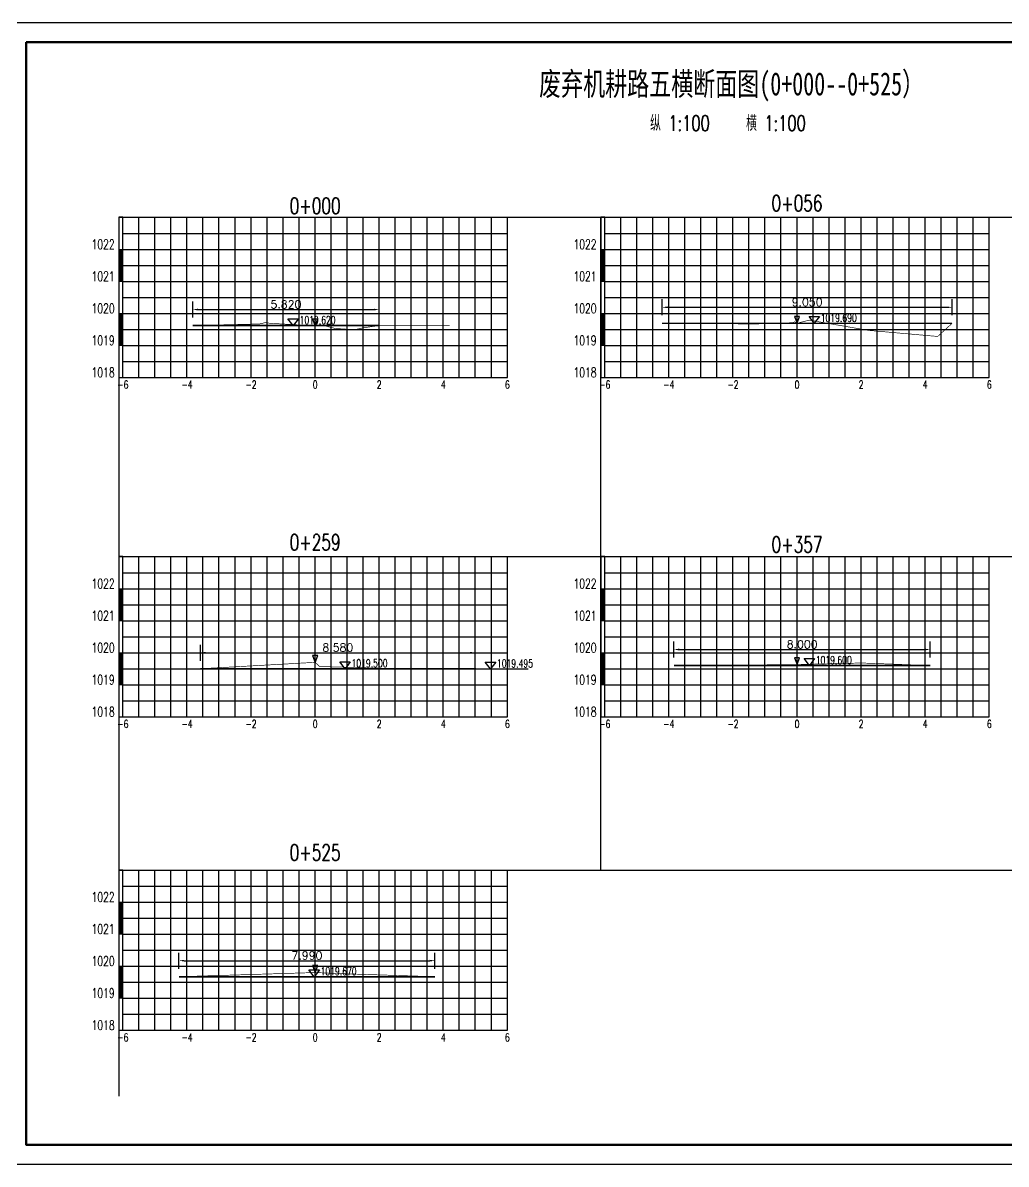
# Model space of a CAD drawing. Extents: x 695776 to 1250176, y 4443437 to 9025597.
# Drawn here: x 1202670 to 1233360, y 4538450 to 4574090 of the extents above; entities that cross this region are included whole.
import ezdxf
from ezdxf.enums import TextEntityAlignment as Align

# ---------------------------------------------------------------- set-up
doc = ezdxf.new("R2010")
doc.units = 0
doc.header["$LTSCALE"] = 0.5
doc.header["$PDSIZE"] = 0.2
doc.linetypes.add('ACAD_ISO07W100', pattern=[3.5, 0.5, -3])
doc.linetypes.add('CENTER2', pattern=[28.575, 19.05, -3.175, 3.175, -3.175])
doc.layers.get('0').update_dxf_attribs({"linetype": 'CONTINUOUS'})
doc.layers.get('Defpoints').update_dxf_attribs({"linetype": 'CONTINUOUS'})
for name, color, linetype in [('KEDU', 7, 'CONTINUOUS'), ('MIGE', 4, 'ACAD_ISO07W100'), ('MIGE1', 11, 'CONTINUOUS'), ('SANJIAO', 212, 'CONTINUOUS'), ('SHEJI', 1, 'CONTINUOUS'), ('YUANSHI', 2, 'CONTINUOUS'), ('YUANSHI1', 73, 'CONTINUOUS'), ('ZHOUXIAN', 20, 'CENTER2'), ('图框', 7, 'CONTINUOUS'), ('辅助线', 3, 'CONTINUOUS')]:
    doc.layers.add(name, color=color, linetype=linetype)
doc.styles.get("Standard").update_dxf_attribs({"font": 'rs.shx', "bigfont": 'hztxt.shx'})
doc.styles.add('仿宋', font='仿宋_GB2312.ttf', dxfattribs={"width": 0.7})
doc.dimstyles.get("Standard").update_dxf_attribs({"dimtxt": 0.18, "dimasz": 0.18, "dimexe": 0.18, "dimexo": 0.0625, "dimgap": 0.09, "dimtad": 0, "dimtih": 1, "dimtoh": 1, "dimdec": 4, "dimzin": 0, "dimdsep": 46, "dimtxsty": 'Standard', "dimcen": 0.09, "dimadec": 0, "dimazin": 0, "dimtfac": 1, "dimtdec": 4, "dimtofl": 0, "dimtmove": 0, "dimatfit": 3, "dimfxl": 0, "dimtolj": 1, "dimtzin": 0, "dimarcsym": 0})

# ---------------------------------------------------------------- blocks, each defined once
blk = doc.blocks.new('zhunghao')
blk.add_lwpolyline([(0, 0), (0.33, 0.86), (-0.33, 0.86), (0, 0)])
blk = doc.blocks.new('ele_sym08')
blk.add_line((0, 0), (5.6, 0))
blk.add_lwpolyline([(0.9, 0), (0.25, 0.86), (1.55, 0.86), (0.9, 0)])
at = {"width": 0.7}
blk.add_attdef('ELEVAT', (1.7, 0.18), '', height=1, dxfattribs=at)
blk = doc.blocks.new('*D751')
at = {"color": 0, "lineweight": -2}
for p, q in [((1207972, 4564886), (1207972, 4565386)), ((1208135, 4565136), (1213630, 4565136)), ((1213792, 4564886), (1213792, 4565386))]:
    blk.add_line(p, q, dxfattribs=at)
at = {"color": 0}
for points in [[(1208135, 4565163), (1208135, 4565109), (1207972, 4565136)], [(1213630, 4565163), (1213630, 4565109), (1213792, 4565136)]]:
    blk.add_solid(points, dxfattribs=at)
at = {"layer": 'Defpoints', "color": 0}
for p in [(1213792, 4565136), (1207972, 4564636), (1213792, 4564636)]:
    blk.add_point(p, dxfattribs=at)
at = {"color": 0, "insert": (1210882, 4565299), "char_height": 250, "attachment_point": 5}
blk.add_mtext('\\A1;5.820', dxfattribs=at)
blk = doc.blocks.new('bc1_100')
blk.add_lwpolyline([(0.064, 1), (-0.063, 1), (-0.063, 0), (0.064, 0)], close=True)
at = {"width": 0.7}
blk.add_attdef('BC', text='', height=0.3, dxfattribs=at).set_placement((-0.193, 0.007), align=Align.RIGHT)
blk = doc.blocks.new('bc0_100')
for p, q in [((-0.063, 1), (-0.063, 0)), ((0.063, 0), (0.063, 1))]:
    blk.add_line(p, q)
at = {"const_width": 0.126}
blk.add_lwpolyline([(0, 1), (0, 0)], dxfattribs=at)
at = {"width": 0.7}
blk.add_attdef('BC', text='', height=0.3, dxfattribs=at).set_placement((-0.193, 0.007), align=Align.RIGHT)
blk = doc.blocks.new('*D752')
at = {"color": 0, "lineweight": -2}
for p, q in [((1222623, 4564956), (1222623, 4565456)), ((1222785, 4565206), (1231510, 4565206)), ((1231673, 4564956), (1231673, 4565456))]:
    blk.add_line(p, q, dxfattribs=at)
at = {"color": 0}
for points in [[(1222785, 4565233), (1222785, 4565179), (1222623, 4565206)], [(1231510, 4565233), (1231510, 4565179), (1231673, 4565206)]]:
    blk.add_solid(points, dxfattribs=at)
at = {"layer": 'Defpoints', "color": 0}
for p in [(1231673, 4565206), (1222623, 4564706), (1231673, 4564706)]:
    blk.add_point(p, dxfattribs=at)
at = {"color": 0, "insert": (1227148, 4565369), "char_height": 250, "attachment_point": 5}
blk.add_mtext('\\A1;9.050', dxfattribs=at)
blk = doc.blocks.new('*D754')
at = {"color": 0, "lineweight": -2}
for p, q in [((1208212, 4554170), (1208212, 4554670)), ((1216792, 4554170), (1216792, 4554670)), ((1208375, 4554420), (1216630, 4554420))]:
    blk.add_line(p, q, dxfattribs=at)
at = {"color": 0}
for points in [[(1208375, 4554447), (1208375, 4554393), (1208212, 4554420)], [(1216630, 4554447), (1216630, 4554393), (1216792, 4554420)]]:
    blk.add_solid(points, dxfattribs=at)
at = {"layer": 'Defpoints', "color": 0}
for p in [(1216792, 4554420), (1208212, 4553920), (1216792, 4553920)]:
    blk.add_point(p, dxfattribs=at)
at = {"color": 0, "insert": (1212502, 4554582), "char_height": 250, "attachment_point": 5}
blk.add_mtext('\\A1;8.580', dxfattribs=at)
blk = doc.blocks.new('*D755')
at = {"color": 0, "lineweight": -2}
for p, q in [((1222993, 4554270), (1222993, 4554770)), ((1223155, 4554520), (1230830, 4554520)), ((1230993, 4554270), (1230993, 4554770))]:
    blk.add_line(p, q, dxfattribs=at)
at = {"color": 0}
for points in [[(1223155, 4554547), (1223155, 4554493), (1222993, 4554520)], [(1230830, 4554547), (1230830, 4554493), (1230993, 4554520)]]:
    blk.add_solid(points, dxfattribs=at)
at = {"layer": 'Defpoints', "color": 0}
for p in [(1230993, 4554520), (1222993, 4554020), (1230993, 4554020)]:
    blk.add_point(p, dxfattribs=at)
at = {"color": 0, "insert": (1226993, 4554682), "char_height": 250, "attachment_point": 5}
blk.add_mtext('\\A1;8.000', dxfattribs=at)
blk = doc.blocks.new('*D750')
at = {"color": 0, "lineweight": -2}
for p, q in [((1207542, 4544554), (1207542, 4545054)), ((1215532, 4544554), (1215532, 4545054)), ((1207705, 4544804), (1215370, 4544804))]:
    blk.add_line(p, q, dxfattribs=at)
at = {"color": 0}
for points in [[(1207705, 4544831), (1207705, 4544777), (1207542, 4544804)], [(1215370, 4544831), (1215370, 4544777), (1215532, 4544804)]]:
    blk.add_solid(points, dxfattribs=at)
at = {"layer": 'Defpoints', "color": 0}
for p in [(1215532, 4544804), (1207542, 4544304), (1215532, 4544304)]:
    blk.add_point(p, dxfattribs=at)
at = {"color": 0, "insert": (1211537, 4544966), "char_height": 250, "attachment_point": 5}
blk.add_mtext('\\A1;7.990', dxfattribs=at)

msp = doc.modelspace()

# ---------------------------------------------------------------- linework, layer by layer
at = {"layer": 'MIGE', "linetype": 'Continuous'}
for p, q in [((1206292.4681, 4563016.1353), (1206292.4681, 4568016.1353)), ((1207292.4681, 4563016.1353), (1207292.4681, 4568016.1353)), ((1208292.4681, 4563016.1353), (1208292.4681, 4568016.1353)), ((1209292.4681, 4563016.1353), (1209292.4681, 4568016.1353)), ((1210292.4681, 4563016.1353), (1210292.4681, 4568016.1353)), ((1211292.4681, 4563016.1353), (1211292.4681, 4568016.1353)), ((1212292.4681, 4563016.1353), (1212292.4681, 4568016.1353)), ((1213292.4681, 4563016.1353), (1213292.4681, 4568016.1353)), ((1214292.4681, 4563016.1353), (1214292.4681, 4568016.1353)), ((1215292.4681, 4563016.1353), (1215292.4681, 4568016.1353)), ((1216292.4681, 4563016.1353), (1216292.4681, 4568016.1353)), ((1217292.4681, 4563016.1353), (1217292.4681, 4568016.1353)), ((1221332.9386, 4563016.1353), (1221332.9386, 4568016.1353)), ((1222332.9386, 4563016.1353), (1222332.9386, 4568016.1353)), ((1223332.9386, 4563016.1353), (1223332.9386, 4568016.1353)), ((1224332.9386, 4563016.1353), (1224332.9386, 4568016.1353)), ((1225332.9386, 4563016.1353), (1225332.9386, 4568016.1353)), ((1226332.9386, 4563016.1353), (1226332.9386, 4568016.1353)), ((1227332.9386, 4563016.1353), (1227332.9386, 4568016.1353)), ((1228332.9386, 4563016.1353), (1228332.9386, 4568016.1353)), ((1229332.9386, 4563016.1353), (1229332.9386, 4568016.1353)), ((1230332.9386, 4563016.1353), (1230332.9386, 4568016.1353)), ((1231332.9386, 4563016.1353), (1231332.9386, 4568016.1353)), ((1232332.9386, 4563016.1353), (1232332.9386, 4568016.1353)), ((1205792.4681, 4567516.1353), (1217792.4681, 4567516.1353)), ((1220832.9386, 4567516.1353), (1232832.9386, 4567516.1353)), ((1205792.4681, 4566516.1353), (1217792.4681, 4566516.1353)), ((1220832.9386, 4566516.1353), (1232832.9386, 4566516.1353)), ((1205792.4681, 4565516.1353), (1217792.4681, 4565516.1353)), ((1220832.9386, 4565516.1353), (1232832.9386, 4565516.1353)), ((1205792.4681, 4564516.1353), (1217792.4681, 4564516.1353)), ((1220832.9386, 4564516.1353), (1232832.9386, 4564516.1353)), ((1205792.4681, 4563516.1353), (1217792.4681, 4563516.1353)), ((1220832.9386, 4563516.1353), (1232832.9386, 4563516.1353)), ((1206292.4681, 4552419.8706), (1206292.4681, 4557419.8706)), ((1207292.4681, 4552419.8706), (1207292.4681, 4557419.8706)), ((1208292.4681, 4552419.8706), (1208292.4681, 4557419.8706)), ((1209292.4681, 4552419.8706), (1209292.4681, 4557419.8706)), ((1210292.4681, 4552419.8706), (1210292.4681, 4557419.8706)), ((1211292.4681, 4552419.8706), (1211292.4681, 4557419.8706)), ((1212292.4681, 4552419.8706), (1212292.4681, 4557419.8706)), ((1213292.4681, 4552419.8706), (1213292.4681, 4557419.8706)), ((1214292.4681, 4552419.8706), (1214292.4681, 4557419.8706)), ((1215292.4681, 4552419.8706), (1215292.4681, 4557419.8706)), ((1216292.4681, 4552419.8706), (1216292.4681, 4557419.8706)), ((1217292.4681, 4552419.8706), (1217292.4681, 4557419.8706)), ((1221332.9386, 4552419.8706), (1221332.9386, 4557419.8706)), ((1222332.9386, 4552419.8706), (1222332.9386, 4557419.8706)), ((1223332.9386, 4552419.8706), (1223332.9386, 4557419.8706)), ((1224332.9386, 4552419.8706), (1224332.9386, 4557419.8706)), ((1225332.9386, 4552419.8706), (1225332.9386, 4557419.8706)), ((1226332.9386, 4552419.8706), (1226332.9386, 4557419.8706)), ((1227332.9386, 4552419.8706), (1227332.9386, 4557419.8706)), ((1228332.9386, 4552419.8706), (1228332.9386, 4557419.8706)), ((1229332.9386, 4552419.8706), (1229332.9386, 4557419.8706)), ((1230332.9386, 4552419.8706), (1230332.9386, 4557419.8706)), ((1231332.9386, 4552419.8706), (1231332.9386, 4557419.8706)), ((1232332.9386, 4552419.8706), (1232332.9386, 4557419.8706)), ((1205792.4681, 4556919.8706), (1217792.4681, 4556919.8706)), ((1220832.9386, 4556919.8706), (1232832.9386, 4556919.8706)), ((1205792.4681, 4555919.8706), (1217792.4681, 4555919.8706)), ((1220832.9386, 4555919.8706), (1232832.9386, 4555919.8706)), ((1205792.4681, 4554919.8706), (1217792.4681, 4554919.8706)), ((1220832.9386, 4554919.8706), (1232832.9386, 4554919.8706)), ((1205792.4681, 4553919.8706), (1217792.4681, 4553919.8706)), ((1220832.9386, 4553919.8706), (1232832.9386, 4553919.8706)), ((1205792.4681, 4552919.8706), (1217792.4681, 4552919.8706)), ((1220832.9386, 4552919.8706), (1232832.9386, 4552919.8706)), ((1206292.4681, 4542633.587), (1206292.4681, 4547633.587)), ((1207292.4681, 4542633.587), (1207292.4681, 4547633.587)), ((1208292.4681, 4542633.587), (1208292.4681, 4547633.587)), ((1209292.4681, 4542633.587), (1209292.4681, 4547633.587)), ((1210292.4681, 4542633.587), (1210292.4681, 4547633.587)), ((1211292.4681, 4542633.587), (1211292.4681, 4547633.587)), ((1212292.4681, 4542633.587), (1212292.4681, 4547633.587)), ((1213292.4681, 4542633.587), (1213292.4681, 4547633.587)), ((1214292.4681, 4542633.587), (1214292.4681, 4547633.587)), ((1215292.4681, 4542633.587), (1215292.4681, 4547633.587)), ((1216292.4681, 4542633.587), (1216292.4681, 4547633.587)), ((1217292.4681, 4542633.587), (1217292.4681, 4547633.587)), ((1205792.4681, 4547133.587), (1217792.4681, 4547133.587)), ((1205792.4681, 4546133.587), (1217792.4681, 4546133.587)), ((1205792.4681, 4545133.587), (1217792.4681, 4545133.587)), ((1205792.4681, 4544133.587), (1217792.4681, 4544133.587)), ((1205792.4681, 4543133.587), (1217792.4681, 4543133.587))]:
    msp.add_line(p, q, dxfattribs=at)
at = {"layer": 'MIGE1'}
for p, q in [((1205792.4681, 4568016.1353), (1217792.4681, 4568016.1353)), ((1205792.4681, 4563016.1353), (1205792.4681, 4568016.1353)), ((1206792.4681, 4563016.1353), (1206792.4681, 4568016.1353)), ((1207792.4681, 4563016.1353), (1207792.4681, 4568016.1353)), ((1208792.4681, 4563016.1353), (1208792.4681, 4568016.1353)), ((1209792.4681, 4563016.1353), (1209792.4681, 4568016.1353)), ((1210792.4681, 4563016.1353), (1210792.4681, 4568016.1353)), ((1211792.4681, 4563016.1353), (1211792.4681, 4568016.1353)), ((1212792.4681, 4563016.1353), (1212792.4681, 4568016.1353)), ((1213792.4681, 4563016.1353), (1213792.4681, 4568016.1353)), ((1214792.4681, 4563016.1353), (1214792.4681, 4568016.1353)), ((1215792.4681, 4563016.1353), (1215792.4681, 4568016.1353)), ((1216792.4681, 4563016.1353), (1216792.4681, 4568016.1353)), ((1217792.4681, 4563016.1353), (1217792.4681, 4568016.1353)), ((1220832.9386, 4568016.1353), (1232832.9386, 4568016.1353)), ((1220832.9386, 4563016.1353), (1220832.9386, 4568016.1353)), ((1221832.9386, 4563016.1353), (1221832.9386, 4568016.1353)), ((1222832.9386, 4563016.1353), (1222832.9386, 4568016.1353)), ((1223832.9386, 4563016.1353), (1223832.9386, 4568016.1353)), ((1224832.9386, 4563016.1353), (1224832.9386, 4568016.1353)), ((1225832.9386, 4563016.1353), (1225832.9386, 4568016.1353)), ((1226832.9386, 4563016.1353), (1226832.9386, 4568016.1353)), ((1227832.9386, 4563016.1353), (1227832.9386, 4568016.1353)), ((1228832.9386, 4563016.1353), (1228832.9386, 4568016.1353)), ((1229832.9386, 4563016.1353), (1229832.9386, 4568016.1353)), ((1230832.9386, 4563016.1353), (1230832.9386, 4568016.1353)), ((1231832.9386, 4563016.1353), (1231832.9386, 4568016.1353)), ((1232832.9386, 4563016.1353), (1232832.9386, 4568016.1353)), ((1205792.4681, 4567016.1353), (1217792.4681, 4567016.1353)), ((1220832.9386, 4567016.1353), (1232832.9386, 4567016.1353)), ((1205792.4681, 4566016.1353), (1217792.4681, 4566016.1353)), ((1220832.9386, 4566016.1353), (1232832.9386, 4566016.1353)), ((1205792.4681, 4565016.1353), (1217792.4681, 4565016.1353)), ((1220832.9386, 4565016.1353), (1232832.9386, 4565016.1353)), ((1205792.4681, 4564016.1353), (1217792.4681, 4564016.1353)), ((1220832.9386, 4564016.1353), (1232832.9386, 4564016.1353)), ((1205792.4681, 4563016.1353), (1217792.4681, 4563016.1353)), ((1220832.9386, 4563016.1353), (1232832.9386, 4563016.1353)), ((1205792.4681, 4557419.8706), (1217792.4681, 4557419.8706)), ((1205792.4681, 4552419.8706), (1205792.4681, 4557419.8706)), ((1206792.4681, 4552419.8706), (1206792.4681, 4557419.8706)), ((1207792.4681, 4552419.8706), (1207792.4681, 4557419.8706)), ((1208792.4681, 4552419.8706), (1208792.4681, 4557419.8706)), ((1209792.4681, 4552419.8706), (1209792.4681, 4557419.8706)), ((1210792.4681, 4552419.8706), (1210792.4681, 4557419.8706)), ((1211792.4681, 4552419.8706), (1211792.4681, 4557419.8706)), ((1212792.4681, 4552419.8706), (1212792.4681, 4557419.8706)), ((1213792.4681, 4552419.8706), (1213792.4681, 4557419.8706)), ((1214792.4681, 4552419.8706), (1214792.4681, 4557419.8706)), ((1215792.4681, 4552419.8706), (1215792.4681, 4557419.8706)), ((1216792.4681, 4552419.8706), (1216792.4681, 4557419.8706)), ((1217792.4681, 4552419.8706), (1217792.4681, 4557419.8706)), ((1220832.9386, 4557419.8706), (1232832.9386, 4557419.8706)), ((1220832.9386, 4552419.8706), (1220832.9386, 4557419.8706)), ((1221832.9386, 4552419.8706), (1221832.9386, 4557419.8706)), ((1222832.9386, 4552419.8706), (1222832.9386, 4557419.8706)), ((1223832.9386, 4552419.8706), (1223832.9386, 4557419.8706)), ((1224832.9386, 4552419.8706), (1224832.9386, 4557419.8706)), ((1225832.9386, 4552419.8706), (1225832.9386, 4557419.8706)), ((1226832.9386, 4552419.8706), (1226832.9386, 4557419.8706)), ((1227832.9386, 4552419.8706), (1227832.9386, 4557419.8706)), ((1228832.9386, 4552419.8706), (1228832.9386, 4557419.8706)), ((1229832.9386, 4552419.8706), (1229832.9386, 4557419.8706)), ((1230832.9386, 4552419.8706), (1230832.9386, 4557419.8706)), ((1231832.9386, 4552419.8706), (1231832.9386, 4557419.8706)), ((1232832.9386, 4552419.8706), (1232832.9386, 4557419.8706)), ((1205792.4681, 4556419.8706), (1217792.4681, 4556419.8706)), ((1220832.9386, 4556419.8706), (1232832.9386, 4556419.8706)), ((1205792.4681, 4555419.8706), (1217792.4681, 4555419.8706)), ((1220832.9386, 4555419.8706), (1232832.9386, 4555419.8706)), ((1205792.4681, 4554419.8706), (1217792.4681, 4554419.8706)), ((1220832.9386, 4554419.8706), (1232832.9386, 4554419.8706)), ((1205792.4681, 4553419.8706), (1217792.4681, 4553419.8706)), ((1220832.9386, 4553419.8706), (1232832.9386, 4553419.8706)), ((1205792.4681, 4552419.8706), (1217792.4681, 4552419.8706)), ((1220832.9386, 4552419.8706), (1232832.9386, 4552419.8706)), ((1205792.4681, 4547633.587), (1217792.4681, 4547633.587)), ((1205792.4681, 4542633.587), (1205792.4681, 4547633.587)), ((1206792.4681, 4542633.587), (1206792.4681, 4547633.587)), ((1207792.4681, 4542633.587), (1207792.4681, 4547633.587)), ((1208792.4681, 4542633.587), (1208792.4681, 4547633.587)), ((1209792.4681, 4542633.587), (1209792.4681, 4547633.587)), ((1210792.4681, 4542633.587), (1210792.4681, 4547633.587)), ((1211792.4681, 4542633.587), (1211792.4681, 4547633.587)), ((1212792.4681, 4542633.587), (1212792.4681, 4547633.587)), ((1213792.4681, 4542633.587), (1213792.4681, 4547633.587)), ((1214792.4681, 4542633.587), (1214792.4681, 4547633.587)), ((1215792.4681, 4542633.587), (1215792.4681, 4547633.587)), ((1216792.4681, 4542633.587), (1216792.4681, 4547633.587)), ((1217792.4681, 4542633.587), (1217792.4681, 4547633.587)), ((1205792.4681, 4546633.587), (1217792.4681, 4546633.587)), ((1205792.4681, 4545633.587), (1217792.4681, 4545633.587)), ((1205792.4681, 4544633.587), (1217792.4681, 4544633.587)), ((1205792.4681, 4543633.587), (1217792.4681, 4543633.587)), ((1205792.4681, 4542633.587), (1217792.4681, 4542633.587))]:
    msp.add_line(p, q, dxfattribs=at)
at = {"layer": 'SHEJI', "const_width": 50}
for points in [[(1207972.4681, 4564636.1353), (1211618.7181, 4564636.1353), (1211792.4681, 4564636.1353), (1211832.4681, 4564636.1353), (1212067.4681, 4564636.1353), (1213792.4681, 4564636.1353)], [(1222622.9386, 4564706.1353), (1226122.9386, 4564706.1353), (1226832.9386, 4564706.1353), (1227791.0636, 4564706.1353), (1231672.9386, 4564706.1353)], [(1208212.4681, 4553919.8706), (1211792.4681, 4553919.8706), (1214413.5792, 4553919.8706), (1216792.4681, 4553919.8706), (1216792.4681, 4553915.1917)], [(1222992.9386, 4554019.8706), (1226832.9386, 4554019.8706), (1230992.9386, 4554019.8706)], [(1207542.4681, 4544303.587), (1211792.4681, 4544303.587), (1215532.4681, 4544303.587)]]:
    msp.add_lwpolyline(points, dxfattribs=at)
at = {"layer": 'YUANSHI', "const_width": 20}
for points in [[(1226832.9386, 4564706.1353), (1227212.9386, 4564806.1353), (1227791.0636, 4564706.1353)], [(1207972.4681, 4564636.1353), (1210052.4681, 4564686.1353), (1210232.4681, 4564726.1353), (1210402.4681, 4564706.1353), (1211618.7181, 4564636.1353)], [(1211832.4681, 4564636.1353), (1211952.4681, 4564666.1353), (1212067.4681, 4564636.1353)], [(1213792.4681, 4564636.1353), (1215992.4681, 4564636.1353)], [(1226122.9386, 4564706.1353), (1226712.9386, 4564726.1353), (1226762.9386, 4564756.1353), (1226832.9386, 4564706.1353)], [(1208212.4681, 4553919.8706), (1211792.4681, 4554119.8706), (1211932.4681, 4553989.8706), (1214413.5792, 4553919.8706)], [(1222992.9386, 4554019.8706), (1226832.9386, 4554049.8706), (1228842.9386, 4554099.8706), (1230992.9386, 4554019.8706)], [(1216792.4681, 4553915.1917), (1217302.4681, 4553919.8706)], [(1207542.4681, 4544303.587), (1211792.4681, 4544433.587), (1212452.4681, 4544403.587), (1215532.4681, 4544303.587)]]:
    msp.add_lwpolyline(points, dxfattribs=at)
at = {"layer": 'YUANSHI1', "const_width": 20}
for points in [[(1211618.7181, 4564636.1353), (1211792.4681, 4564626.1353), (1211832.4681, 4564636.1353)], [(1212067.4681, 4564636.1353), (1212412.4681, 4564546.1353), (1213022.4681, 4564506.1353), (1213292.4681, 4564566.1353), (1213792.4681, 4564636.1353)], [(1222622.9386, 4564706.1353), (1225532.9386, 4564686.1353), (1226122.9386, 4564706.1353)], [(1227791.0636, 4564706.1353), (1229062.9386, 4564486.1353), (1231222.9386, 4564296.1353), (1231672.9386, 4564706.1353)], [(1214413.5792, 4553919.8706), (1215122.4681, 4553899.8706), (1216792.4681, 4553915.1917)]]:
    msp.add_lwpolyline(points, dxfattribs=at)
at = {"layer": 'ZHOUXIAN'}
for p, q in [((1211792.4681, 4564006.1353), (1211792.4681, 4565226.1353)), ((1226832.9386, 4563796.1353), (1226832.9386, 4565306.1353)), ((1211792.4681, 4553399.8706), (1211792.4681, 4554619.8706)), ((1226832.9386, 4553519.8706), (1226832.9386, 4554599.8706)), ((1211792.4681, 4543803.587), (1211792.4681, 4544933.587))]:
    msp.add_line(p, q, dxfattribs=at)
at = {"layer": '图框', "linetype": 'Continuous', "lineweight": -2, "flags": 128}
msp.add_lwpolyline([(1199776.0353, 4574089.5944), (1199776.0353, 4538449.5944), (1250176.0353, 4538449.5944), (1250176.0353, 4574089.5944), (1199776.0353, 4574089.5944)], dxfattribs=at)
at = {"layer": '图框', "linetype": 'Continuous', "lineweight": 60, "flags": 128}
msp.add_lwpolyline([(1202776.0353, 4573489.5944), (1249576.0353, 4573489.5944), (1249576.0353, 4539049.5944), (1202776.0353, 4539049.5944), (1202776.0353, 4573489.5944)], dxfattribs=at)
at = {"layer": '辅助线'}
for points in [[(1205666.2726, 4568016.1353), (1248531.7857, 4568016.1353)], [(1205666.2726, 4568016.1353), (1205666.2726, 4540573.0625)], [(1220706.743, 4547633.587), (1220706.743, 4568016.1353)], [(1205666.2726, 4557419.8706), (1248121.6142, 4557419.8706)], [(1205666.2726, 4547633.587), (1247671.5941, 4547633.587)]]:
    msp.add_lwpolyline(points, dxfattribs=at)

# ---------------------------------------------------------------- block references
at = {"xscale": 250, "yscale": 250, "zscale": 250}
for p, values in [((1210882.4681, 4564636.1353), {'ELEVAT': '1019.620'}), ((1227147.9386, 4564706.1353), {'ELEVAT': '1019.690'}), ((1212502.4681, 4553919.8706), {'ELEVAT': '1019.500'}), ((1217042.4681, 4553915.1917), {'ELEVAT': '1019.495'}), ((1226992.9386, 4554019.8706), {'ELEVAT': '1019.600'}), ((1211537.4681, 4544303.587), {'ELEVAT': '1019.670'})]:
    msp.add_blockref('ele_sym08', p, dxfattribs=at).add_auto_attribs(values)
at = {"layer": 'KEDU', "xscale": 1000, "yscale": 1000, "zscale": 1000}
for name, p, values in [('bc1_100', (1205729.2201, 4567016.1353), {'BC': '1022'}), ('bc1_100', (1220769.6906, 4567016.1353), {'BC': '1022'}), ('bc0_100', (1205729.2201, 4566016.1353), {'BC': '1021'}), ('bc0_100', (1220769.6906, 4566016.1353), {'BC': '1021'}), ('bc1_100', (1205729.2201, 4565016.1353), {'BC': '1020'}), ('bc1_100', (1220769.6906, 4565016.1353), {'BC': '1020'}), ('bc0_100', (1205729.2201, 4564016.1353), {'BC': '1019'}), ('bc0_100', (1220769.6906, 4564016.1353), {'BC': '1019'}), ('bc1_100', (1205729.2201, 4563016.1353), {'BC': '1018'}), ('bc1_100', (1220769.6906, 4563016.1353), {'BC': '1018'}), ('bc1_100', (1205729.2201, 4556419.8706), {'BC': '1022'}), ('bc1_100', (1220769.6906, 4556419.8706), {'BC': '1022'}), ('bc0_100', (1205729.2201, 4555419.8706), {'BC': '1021'}), ('bc0_100', (1220769.6906, 4555419.8706), {'BC': '1021'}), ('bc1_100', (1205729.2201, 4554419.8706), {'BC': '1020'}), ('bc1_100', (1220769.6906, 4554419.8706), {'BC': '1020'}), ('bc0_100', (1205729.2201, 4553419.8706), {'BC': '1019'}), ('bc0_100', (1220769.6906, 4553419.8706), {'BC': '1019'}), ('bc1_100', (1205729.2201, 4552419.8706), {'BC': '1018'}), ('bc1_100', (1220769.6906, 4552419.8706), {'BC': '1018'}), ('bc1_100', (1205729.2201, 4546633.587), {'BC': '1022'}), ('bc0_100', (1205729.2201, 4545633.587), {'BC': '1021'}), ('bc1_100', (1205729.2201, 4544633.587), {'BC': '1020'}), ('bc0_100', (1205729.2201, 4543633.587), {'BC': '1019'}), ('bc1_100', (1205729.2201, 4542633.587), {'BC': '1018'})]:
    msp.add_blockref(name, p, dxfattribs=at).add_auto_attribs(values)
at = {"layer": 'SANJIAO', "xscale": 250, "yscale": 250, "zscale": 250}
for p in [(1211792.4681, 4564626.1353), (1226832.9386, 4564706.1353), (1211792.4681, 4554119.8706), (1226832.9386, 4554049.8706), (1211792.4681, 4544433.587)]:
    msp.add_blockref('zhunghao', p, dxfattribs=at)

# ---------------------------------------------------------------- texts
at = {"width": 0.7}
for s, p in [('0+056', (1226832.9386, 4568206.1353)), ('0+000', (1211792.4681, 4568126.1353)), ('0+259', (1211792.4681, 4557619.8706)), ('0+357', (1226832.9386, 4557549.8706)), ('0+525', (1211792.4681, 4547933.587))]:
    msp.add_text(s, height=500, dxfattribs=at).set_placement(p, align=Align.CENTER)
at = {"layer": 'KEDU', "width": 0.7}
for s, p in [('-6', (1205792.4681, 4562666.1353)), ('-4', (1207792.4681, 4562666.1353)), ('-2', (1209792.4681, 4562666.1353)), ('0', (1211792.4681, 4562666.1353)), ('0', (1211792.4681, 4562666.1353)), ('2', (1213792.4681, 4562666.1353)), ('4', (1215792.4681, 4562666.1353)), ('6', (1217792.4681, 4562666.1353)), ('-6', (1220832.9386, 4562666.1353)), ('-4', (1222832.9386, 4562666.1353)), ('-2', (1224832.9386, 4562666.1353)), ('0', (1226832.9386, 4562666.1353)), ('0', (1226832.9386, 4562666.1353)), ('2', (1228832.9386, 4562666.1353)), ('4', (1230832.9386, 4562666.1353)), ('6', (1232832.9386, 4562666.1353)), ('-6', (1205792.4681, 4552069.8706)), ('-4', (1207792.4681, 4552069.8706)), ('-2', (1209792.4681, 4552069.8706)), ('0', (1211792.4681, 4552069.8706)), ('0', (1211792.4681, 4552069.8706)), ('2', (1213792.4681, 4552069.8706)), ('4', (1215792.4681, 4552069.8706)), ('6', (1217792.4681, 4552069.8706)), ('-6', (1220832.9386, 4552069.8706)), ('-4', (1222832.9386, 4552069.8706)), ('-2', (1224832.9386, 4552069.8706)), ('0', (1226832.9386, 4552069.8706)), ('0', (1226832.9386, 4552069.8706)), ('2', (1228832.9386, 4552069.8706)), ('4', (1230832.9386, 4552069.8706)), ('6', (1232832.9386, 4552069.8706)), ('-6', (1205792.4681, 4542283.587)), ('-4', (1207792.4681, 4542283.587)), ('-2', (1209792.4681, 4542283.587)), ('0', (1211792.4681, 4542283.587)), ('0', (1211792.4681, 4542283.587)), ('2', (1213792.4681, 4542283.587)), ('4', (1215792.4681, 4542283.587)), ('6', (1217792.4681, 4542283.587))]:
    msp.add_text(s, height=250, dxfattribs=at).set_placement(p, align=Align.CENTER)
at = {"layer": '图框', "style": '仿宋', "width": 0.7}
msp.add_text('废弃机耕路五横断面图(0+000--0+525）', height=720, dxfattribs=at).set_placement((1224791.0079, 4571823.8202), align=Align.CENTER)
at = {"layer": '图框', "width": 0.7}
for p in [(1224677.6993, 4570714.6542), (1224677.7019, 4570714.6547)]:
    msp.add_text('纵 1:100    横 1:100', height=480, dxfattribs=at).set_placement(p, align=Align.CENTER)

# ---------------------------------------------------------------- dimensions: what is measured, and where the dimension line sits
for base, p1, p2, picture, middle in [((1231672.9386, 4565206.1353), (1222622.9386, 4564706.1353), (1231672.9386, 4564706.1353), '*D752', (1227147.9386, 4565368.6353)), ((1213792.4681, 4565136.1353), (1207972.4681, 4564636.1353), (1213792.4681, 4564636.1353), '*D751', (1210882.4681, 4565298.6353)), ((1230992.9386, 4554519.8706), (1222992.9386, 4554019.8706), (1230992.9386, 4554019.8706), '*D755', (1226992.9386, 4554682.3706)), ((1216792.4681, 4554419.8706), (1208212.4681, 4553919.8706), (1216792.4681, 4553919.8706), '*D754', (1212502.4681, 4554582.3706)), ((1215532.4681, 4544803.587), (1207542.4681, 4544303.587), (1215532.4681, 4544303.587), '*D750', (1211537.4681, 4544966.087))]:
    dim = msp.add_linear_dim(base=base, p1=p1, p2=p2, dimstyle='Standard', override={"dimtxt": 250, "dimasz": 162.5, "dimexe": 250, "dimexo": 250, "dimgap": 37.5, "dimtad": 1, "dimtih": 0, "dimtoh": 0, "dimdec": 3, "dimlfac": 0.001})
    dim.commit()
    dim.dimension.update_dxf_attribs({"geometry": picture, "text_midpoint": middle})

doc.saveas('drawing.dxf')
